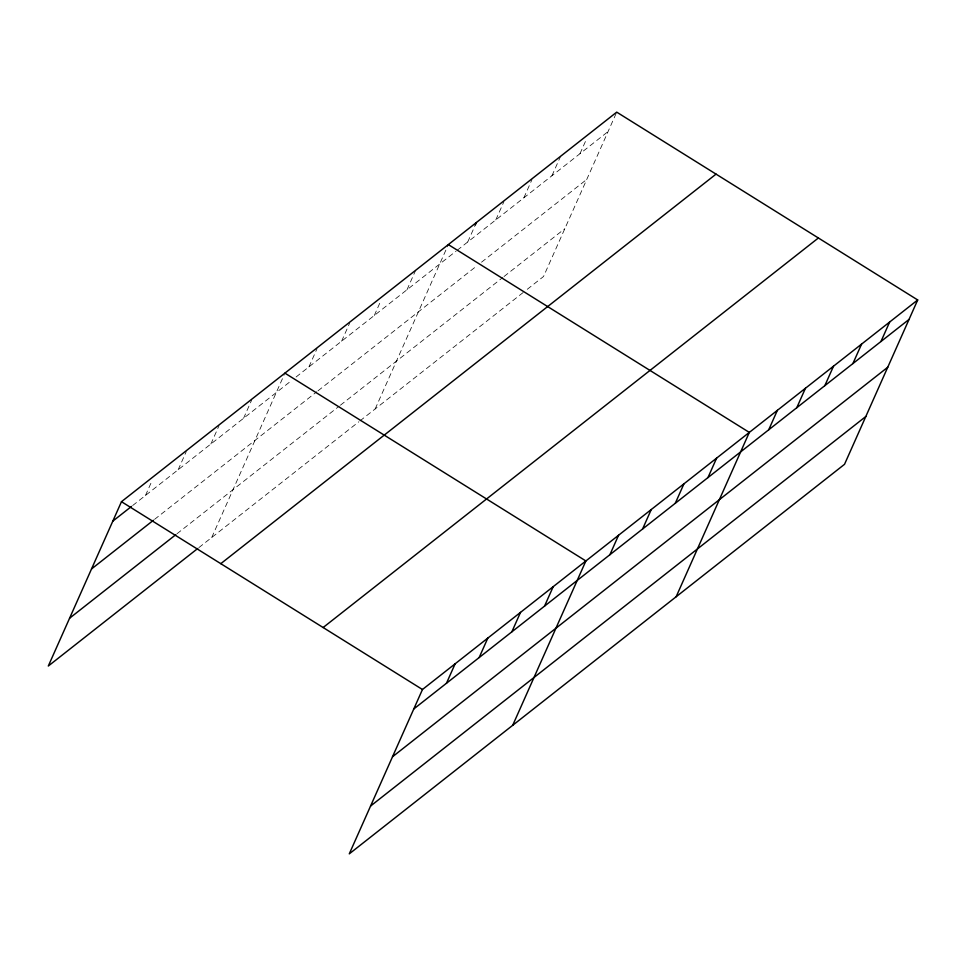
<?xml version="1.0" encoding="UTF-8"?>
<svg xmlns="http://www.w3.org/2000/svg" width="966" height="966" viewBox="0 0 966 966"><rect width="100%" height="100%" fill="white"/><g stroke="black" fill="none" stroke-linecap="round" stroke-linejoin="round"><path stroke-width="0.72" stroke-dasharray="4.83 3.62" d="M145.492 495.437L151.843 481.165M178.179 469.73L186.269 451.569M210.866 444.01L218.956 425.849M243.553 418.302L251.643 400.141M211.735 537.482L284.33 374.434M308.927 366.887L317.017 348.726M341.614 341.179L349.704 323.018M374.301 315.459L380.652 301.199M406.988 289.752L415.646 270.299M375.17 408.932L448.333 244.591M467.737 241.971L475.248 225.102M495.8 219.898L503.89 201.737M523.862 197.825L531.952 179.664M551.936 175.752L560.594 156.287M579.998 153.679L586.35 139.406M616.139 113.445L543.544 276.493L526.011 290.283M132.656 505.532L291.418 380.652M296.091 376.981L456.049 251.172M457.22 250.254L608.061 131.593M154.56 519.37L316.824 391.749M317.995 390.819L476.854 265.867M481.527 262.197L586.773 179.41M176.983 533.751L339.247 406.118M340.418 405.201L502.863 277.423M504.035 276.505L564.832 228.676M198.887 547.589L358.821 421.792M359.992 420.874L524.84 291.201"/><path stroke-width="1.45" d="M917.7 299.967L422.456 689.507L349.281 853.859L844.525 464.308L917.7 299.967L616.719 112.141L121.474 501.692L48.3 666.033L197.728 548.507M475.248 225.102L476.407 222.518M446.473 683.252L455.131 663.799M479.16 657.544L487.818 638.091M511.847 631.836L520.505 612.384M544.534 606.129L553.192 586.676M512.705 725.309L585.879 560.956L284.91 373.142M609.908 554.701L618.566 535.249M642.595 528.994L651.253 509.541M675.282 503.286L683.94 483.833M707.969 477.578L716.627 458.125M676.14 596.759L749.314 432.406L448.333 244.591M768.719 429.798L777.376 410.333M796.781 407.724L805.439 388.26M824.843 385.639L833.513 366.186M852.906 363.566L861.575 344.113M880.968 341.493L889.638 322.04M112.805 521.145L131.485 506.45M91.516 568.962L153.389 520.3M69.588 618.228L175.824 534.669M220.791 563.673L716.048 174.121M323.127 627.526L818.383 237.986M413.786 708.972L909.042 319.42M392.498 756.776L887.754 367.237M370.57 806.042L865.814 416.503M121.474 501.692L422.456 689.507"/></g></svg>
